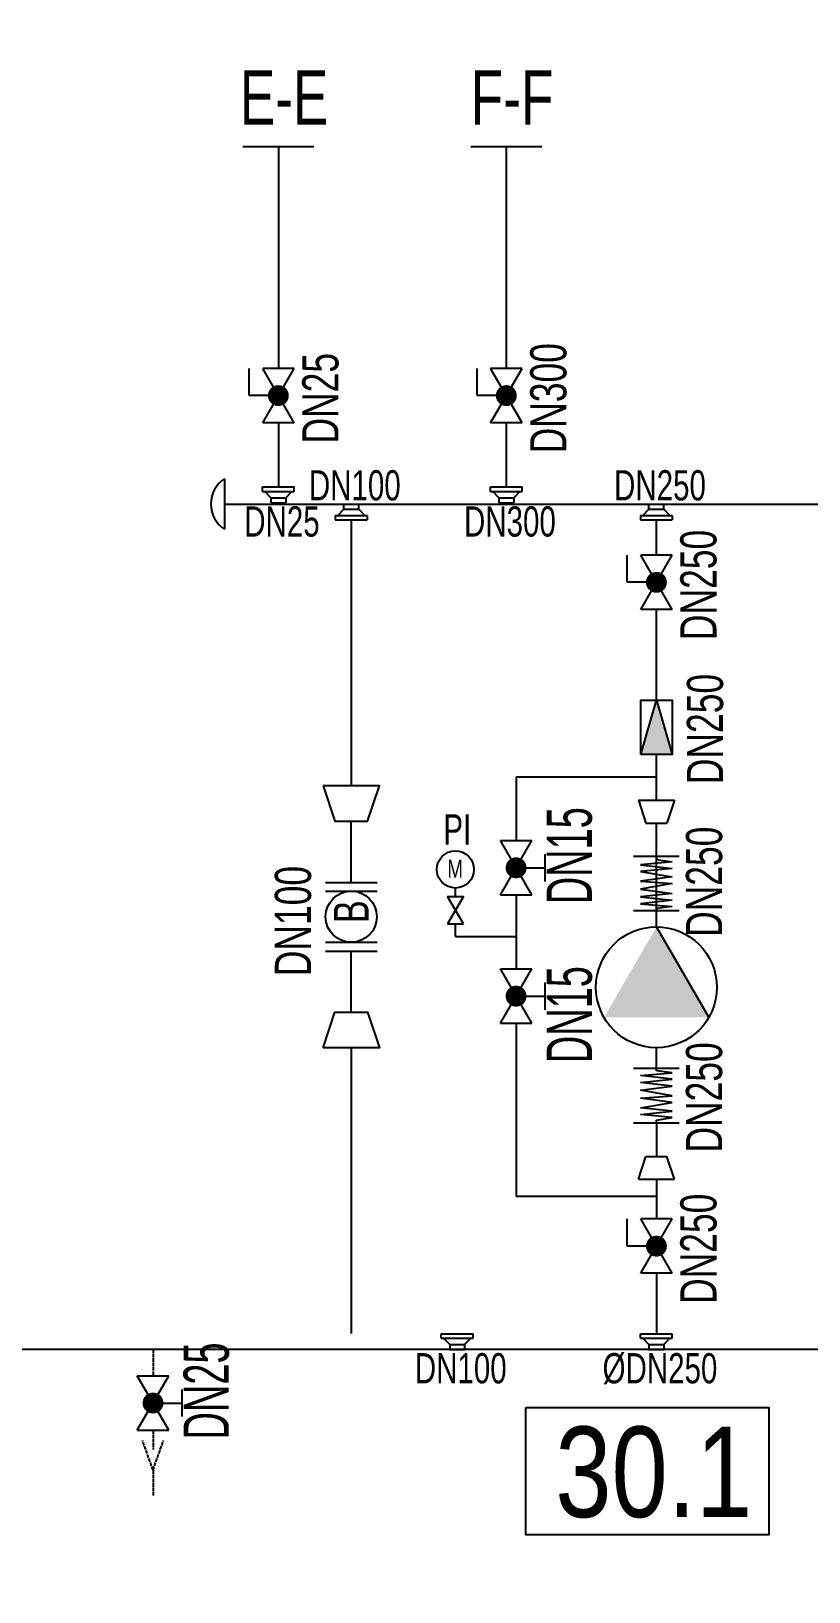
# Model space of a CAD drawing. Header units: centimetres. Extents: x 392964 to 515689, y 49661 to 58661.
# Drawn here: x 397781 to 398039, y 50402 to 50919 of the extents above; entities that cross this region are included whole.
import ezdxf
from ezdxf.enums import TextEntityAlignment as Align
from ezdxf.xclip import XClip

# ---------------------------------------------------------------- set-up
doc = ezdxf.new("R2010")
doc.units = ezdxf.units.CM
doc.header["$XCLIPFRAME"] = 0
doc.linetypes.add('DGN Style 3', pattern=[38.252869, 27.323478, -10.929391])
doc.linetypes.add('PS', pattern=[2.2, 1, -0.2, 1])
for name, color, linetype, lineweight in [('---___EB_draft03_cihazlar', 8, 'Continuous', 9), ('0-KRCN-VAZİYET-030426', 8, 'Continuous', 9), ('0-KRCN-Z-ANTET', 71, 'Continuous', 30), ('B_TICARI', 8, 'Continuous', 9), ('B_YAPI_ZEMIN', 8, 'DGN Style 3', 9)]:
    doc.layers.add(name, color=color, linetype=linetype, lineweight=lineweight)
for name, color, linetype in [('M_EQUIPMENT2', 52, 'Continuous'), ('M_GEN_REDÜKSİYON', 152, 'Continuous'), ('M_GENEL_BASINÇ TAHLİYE VANASI', 2, 'Continuous'), ('M_GENEL_FLOW DIAGRAM TEXT', 62, 'Continuous'), ('M_GENEL_GERİ TEPME VENTİLİ (DİSKO)', 122, 'Continuous'), ('M_GENEL_KÜRESEL VANA (ISITMA TESİSATI)', 82, 'Continuous'), ('M_GENEL_MANOMETRE', 82, 'Continuous'), ('M_GENEL_REDÜKSİYON', 72, 'Continuous'), ('M_GENEL_SİRKÜLASYON POMPASI', 122, 'Continuous'), ('M_GENEL_SURGULU VANA', 72, 'Continuous'), ('M_GENEL_TİTREŞİM YUTUCU', 72, 'Continuous'), ('M_ISITMA DONUS 70', 24, 'PS'), ('M_ISITMA GIDIS 90', 94, 'Continuous'), ('M_SIHHI_TEMIZ SU YAZI', 2, 'Continuous'), ('M_SIHHİ_GENEL_CİHAZ 2', 1, 'Continuous'), ('OZ', 2, 'Continuous')]:
    doc.layers.add(name, color=color, linetype=linetype)
doc.layers.add('M_SIHHİ_GENEL_CİHAZ YAZI', color=2, linetype='Continuous', plot=False)
doc.styles.add('OSMAN', font='arial.ttf')
doc.styles.add('SIMPLEX', font='arial.ttf')
doc.styles.get("Standard").update_dxf_attribs({"font": 'arial.ttf'})
doc.styles.add('STANDART', font='arial.ttf', dxfattribs={"width": 0.7, "height": 50})
doc.styles.add('WMF-ARIAL1', font='arial.ttf')

# ---------------------------------------------------------------- blocks, each defined once
blk = doc.blocks.new('Akyurt_Tm33')
at = {"layer": 'B_TICARI'}
blk.add_3dface([(501858.412, 4439056.242, 994.571), (501814.034, 4439119.478, 994.571), (501854.539, 4439147.993, 994.571), (501898.963, 4439084.958, 994.571)], dxfattribs=at)
at = {"layer": 'B_YAPI_ZEMIN'}
blk.add_3dface([(501898.511, 4439085.095, 986.011), (501854.663, 4439147.217, 986.011), (501815.032, 4439119.243, 986.011), (501858.879, 4439057.122, 986.011)], dxfattribs=at)
blk = doc.blocks.new('G$CF910E365')
at = {"layer": '---___EB_draft03_cihazlar'}
ref = blk.add_blockref('Akyurt_Tm33', (-200910447.5, -398988423.7), dxfattribs=dict(at, xscale=100, yscale=100, zscale=100, rotation=339.71835701135))
XClip(ref).set_block_clipping_path([(501505.9862066242, 4438937.7964665554), (502127.4112339765, 4439167.4422489693), (502010.4218731245, 4439484.017262903), (501388.9968457722, 4439254.3714804901)])
blk = doc.blocks.new('G$C19F67D48')
at = {"layer": 'M_GENEL_GERİ TEPME VENTİLİ (DİSKO)'}
blk.add_hatch(color=8, dxfattribs=at).paths.add_polyline_path([(1024.54, 266.78), (1033.19, 266.78), (1028.86, 281.78)])
at = {"layer": 'M_GENEL_SİRKÜLASYON POMPASI'}
blk.add_hatch(color=8, dxfattribs=at).paths.add_polyline_path([(1043.35, 194.22), (1028.9, 219.18), (1014.45, 194.22)])
at = {"layer": 'M_GEN_REDÜKSİYON', "color": 8, "elevation": 138.57}
for points in [[(936.8, 258.13), (940.07, 248.34), (949.08, 248.34), (952.35, 258.13)], [(936.8, 185.82), (940.07, 195.6), (949.08, 195.6), (952.35, 185.82)]]:
    blk.add_lwpolyline(points, close=True, dxfattribs=at)
at = {"layer": 'M_GENEL_BASINÇ TAHLİYE VANASI', "color": 8}
for p, q in [((937.42, 231.45, 138.57), (951.73, 231.45, 138.57)), ((937.42, 229.04, 138.57), (951.73, 229.04, 138.57)), ((937.42, 214.91, 138.57), (951.73, 214.91, 138.57)), ((937.42, 212.49, 138.57), (951.73, 212.49, 138.57))]:
    blk.add_line(p, q, dxfattribs=at)
blk.add_circle((944.57, 221.97, 138.57), 7.07, dxfattribs=at)
at = {"layer": 'M_GENEL_FLOW DIAGRAM TEXT', "color": 8}
for p, q in [((914.64, 434.59, -0.01), (934.25, 434.59, -0.01)), ((977.6, 434.59, -0.01), (997.21, 434.59, -0.01))]:
    blk.add_line(p, q, dxfattribs=at)
at = {"layer": 'M_GENEL_GERİ TEPME VENTİLİ (DİSKO)', "color": 8}
for p, q in [((1024.54, 266.78, 138.57), (1028.86, 281.78, 138.57)), ((1028.86, 281.78, 138.57), (1033.19, 266.78, 138.57))]:
    blk.add_line(p, q, dxfattribs=at)
at = {"layer": 'M_GENEL_GERİ TEPME VENTİLİ (DİSKO)', "color": 8, "elevation": 138.57}
blk.add_lwpolyline([(1024.54, 266.78), (1024.54, 281.78), (1033.19, 281.78), (1033.19, 266.78)], close=True, dxfattribs=at)
at = {"layer": 'M_GENEL_KÜRESEL VANA (ISITMA TESİSATI)', "color": 8}
for p, q in [((916.41, 365.83, 138.57), (916.41, 373.34, 138.57)), ((920.12, 358.33, 138.57), (928.78, 373.33, 138.57)), ((928.78, 358.33, 138.57), (920.12, 373.33, 138.57)), ((928.78, 373.33, 138.57), (920.12, 373.33, 138.57)), ((979.36, 365.83, 138.57), (979.36, 373.34, 138.57)), ((983.08, 358.33, 138.57), (991.74, 373.33, 138.57)), ((991.74, 358.33, 138.57), (983.08, 373.33, 138.57)), ((991.74, 373.33, 138.57), (983.08, 373.33, 138.57)), ((923.01, 365.83, 138.57), (916.41, 365.83, 138.57)), ((985.97, 365.83, 138.57), (979.36, 365.83, 138.57)), ((928.78, 358.33, 138.57), (920.12, 358.33, 138.57)), ((991.74, 358.33, 138.57), (983.08, 358.33, 138.57)), ((1020.82, 314.28, 138.57), (1020.82, 321.79, 138.57)), ((1024.53, 306.78, 138.57), (1033.19, 321.78, 138.57)), ((1033.19, 306.78, 138.57), (1024.53, 321.78, 138.57)), ((1033.19, 321.78, 138.57), (1024.53, 321.78, 138.57)), ((1027.42, 314.28, 138.57), (1020.82, 314.28, 138.57)), ((1033.19, 306.78, 138.57), (1024.53, 306.78, 138.57)), ((1020.82, 131.03, 138.57), (1020.82, 138.54, 138.57)), ((1024.53, 123.53, 138.57), (1033.19, 138.53, 138.57)), ((1033.19, 123.53, 138.57), (1024.53, 138.53, 138.57)), ((1033.19, 138.53, 138.57), (1024.53, 138.53, 138.57)), ((1027.42, 131.03, 138.57), (1020.82, 131.03, 138.57)), ((1033.19, 123.53, 138.57), (1024.53, 123.53, 138.57))]:
    blk.add_line(p, q, dxfattribs=at)
at = {"layer": 'M_GENEL_KÜRESEL VANA (ISITMA TESİSATI)', "color": 8, "const_width": 2.89, "elevation": 138.57}
for points in [[(925.89, 365.83, 1), (923.01, 365.83, 1)], [(988.85, 365.83, 1), (985.97, 365.83, 1)], [(1030.31, 314.28, 1), (1027.42, 314.28, 1)], [(1030.31, 131.03, 1), (1027.42, 131.03, 1)]]:
    blk.add_lwpolyline(points, format="xyb", close=True, dxfattribs=at)
at = {"layer": 'M_GENEL_MANOMETRE', "color": 8}
for p, q in [((973.35, 227.59, 138.57), (973.35, 229.89, 138.57)), ((975.54, 220.05, 138.57), (971.15, 227.59, 138.57)), ((971.15, 227.59, 138.57), (975.54, 227.59, 138.57)), ((975.54, 227.59, 138.57), (971.15, 220.05, 138.57)), ((971.15, 220.05, 138.57), (975.54, 220.05, 138.57)), ((973.35, 216.55, 138.57), (973.35, 220.05, 138.57))]:
    blk.add_line(p, q, dxfattribs=at)
blk.add_circle((973.35, 235.02, 138.57), 5.13, dxfattribs=at)
at = {"layer": 'M_GENEL_REDÜKSİYON', "color": 8}
for p, q in [((1023.88, 254.11, 138.57), (1025.97, 247.83, 138.57)), ((1023.88, 254.11, 138.57), (1033.85, 254.11, 138.57)), ((1033.85, 254.11, 138.57), (1031.76, 247.83, 138.57)), ((1025.97, 247.83, 138.57), (1031.76, 247.83, 138.57)), ((1023.88, 149.53, 138.57), (1025.97, 155.81, 138.57)), ((1025.97, 155.81, 138.57), (1031.76, 155.81, 138.57)), ((1033.85, 149.53, 138.57), (1031.76, 155.81, 138.57)), ((1023.88, 149.53, 138.57), (1033.85, 149.53, 138.57))]:
    blk.add_line(p, q, dxfattribs=at)
at = {"layer": 'M_GENEL_SİRKÜLASYON POMPASI', "color": 8}
blk.add_line((1043.35, 194.22, 85.2), (1028.9, 219.18, 85.2), dxfattribs=at)
blk.add_circle((1028.86, 202.5, 85.2), 16.69, dxfattribs=at)
at = {"layer": 'M_GENEL_SURGULU VANA', "color": 8}
for p, q in [((994.44, 227.98, 138.57), (985.78, 242.98, 138.57)), ((985.78, 227.98, 138.57), (994.44, 242.98, 138.57)), ((985.78, 242.98, 138.57), (994.44, 242.98, 138.57)), ((998.16, 231.72, 138.57), (998.16, 239.23, 138.57)), ((991.56, 235.48, 138.57), (998.16, 235.48, 138.57)), ((985.78, 227.98, 138.57), (994.44, 227.98, 138.57)), ((994.44, 192.54, 138.57), (985.78, 207.54, 138.57)), ((985.78, 192.54, 138.57), (994.44, 207.54, 138.57)), ((985.78, 207.54, 138.57), (994.44, 207.54, 138.57)), ((998.16, 196.29, 138.57), (998.16, 203.8, 138.57)), ((991.56, 200.04, 138.57), (998.16, 200.04, 138.57)), ((985.78, 192.54, 138.57), (994.44, 192.54, 138.57)), ((894.15, 80.22, -0.01), (885.49, 95.22, -0.01)), ((885.49, 80.22, -0.01), (894.15, 95.22, -0.01)), ((885.49, 95.22, -0.01), (894.15, 95.22, -0.01)), ((897.87, 83.96, -0.01), (897.87, 91.48, -0.01)), ((891.27, 87.72, -0.01), (897.87, 87.72, -0.01)), ((885.49, 80.22, -0.01), (894.15, 80.22, -0.01))]:
    blk.add_line(p, q, dxfattribs=at)
at = {"layer": 'M_GENEL_SURGULU VANA', "color": 8, "const_width": 2.89}
for points, elevation in [([(988.67, 235.48, -1), (991.56, 235.48, -1)], 138.57), ([(988.67, 200.04, -1), (991.56, 200.04, -1)], 138.57), ([(888.38, 87.72, -1), (891.27, 87.72, -1)], -0.01)]:
    blk.add_lwpolyline(points, format="xyb", close=True, dxfattribs=dict(at, elevation=elevation))
at = {"layer": 'M_GENEL_TİTREŞİM YUTUCU', "color": 8}
for p, q in [((1035.19, 238.64, 138.57), (1022.53, 238.64, 138.57)), ((1033.24, 237.09, 138.57), (1024.49, 236.32, 138.57)), ((1028.86, 238.64, 138.57), (1028.86, 237.8, 138.57)), ((1028.86, 237.8, 138.57), (1033.24, 237.09, 138.57)), ((1024.49, 236.32, 138.57), (1033.24, 235.31, 138.57)), ((1033.24, 235.31, 138.57), (1024.49, 234.42, 138.57)), ((1024.49, 234.42, 138.57), (1033.24, 232.99, 138.57)), ((1033.24, 232.99, 138.57), (1024.49, 231.74, 138.57)), ((1024.49, 231.74, 138.57), (1033.24, 231.12, 138.57)), ((1033.24, 231.12, 138.57), (1024.49, 229.55, 138.57)), ((1024.49, 229.55, 138.57), (1033.24, 228.42, 138.57)), ((1033.24, 228.42, 138.57), (1024.49, 227.47, 138.57)), ((1024.49, 227.47, 138.57), (1033.24, 226.52, 138.57)), ((1033.24, 226.52, 138.57), (1024.49, 225.51, 138.57)), ((1024.49, 225.51, 138.57), (1033.24, 224.8, 138.57)), ((1033.24, 224.8, 138.57), (1028.86, 224.2, 138.57)), ((1028.86, 224.2, 138.57), (1028.86, 223.6, 138.57)), ((1035.19, 223.6, 138.57), (1022.53, 223.6, 138.57)), ((1035.19, 180.04, 138.57), (1022.53, 180.04, 138.57)), ((1024.49, 178.13, 138.57), (1033.24, 178.84, 138.57)), ((1033.24, 177.12, 138.57), (1024.49, 178.13, 138.57)), ((1024.49, 176.17, 138.57), (1033.24, 177.12, 138.57)), ((1028.86, 179.44, 138.57), (1028.86, 180.04, 138.57)), ((1033.24, 178.84, 138.57), (1028.86, 179.44, 138.57)), ((1033.24, 175.22, 138.57), (1024.49, 176.17, 138.57)), ((1024.49, 174.09, 138.57), (1033.24, 175.22, 138.57)), ((1033.24, 172.52, 138.57), (1024.49, 174.09, 138.57)), ((1024.49, 171.9, 138.57), (1033.24, 172.52, 138.57)), ((1033.24, 170.65, 138.57), (1024.49, 171.9, 138.57)), ((1024.49, 169.23, 138.57), (1033.24, 170.65, 138.57)), ((1033.24, 168.33, 138.57), (1024.49, 169.23, 138.57)), ((1024.49, 167.33, 138.57), (1033.24, 168.33, 138.57)), ((1035.19, 165, 138.57), (1022.53, 165, 138.57)), ((1033.24, 166.55, 138.57), (1024.49, 167.33, 138.57)), ((1028.86, 165.84, 138.57), (1033.24, 166.55, 138.57)), ((1028.86, 165, 138.57), (1028.86, 165.84, 138.57))]:
    blk.add_line(p, q, dxfattribs=at)
at = {"layer": 'M_ISITMA DONUS 70', "color": 8}
for p, q in [((889.82, 102.47, -0.01), (889.82, 95.22, -0.01)), ((889.82, 80.22, 138.57), (889.82, 74.9, 138.57)), ((889.82, 69.22, 138.57), (886.93, 77.4, 138.57)), ((889.82, 69.22, 138.57), (892.72, 77.4, 138.57)), ((889.82, 69.22, 138.57), (889.82, 62.11, 138.57))]:
    blk.add_line(p, q, dxfattribs=at)
at = {"layer": 'M_ISITMA GIDIS 90', "color": 8}
for p, q in [((924.45, 434.59, -0.01), (924.45, 373.33, -0.01)), ((987.41, 434.59, -0.01), (987.41, 373.33, -0.01)), ((924.45, 358.33, -0.01), (924.45, 340.62, -0.01)), ((987.41, 358.33, -0.01), (987.41, 340.62, -0.01)), ((909.56, 342.89, -0.01), (909.56, 328.91, -0.01)), ((909.56, 335.9, -0.01), (1556.45, 335.9, -0.01)), ((944.57, 331.5, 138.57), (944.57, 258.13, -0.01)), ((1028.86, 321.78, -0.01), (1028.86, 331.5, -0.01)), ((1028.86, 281.78, -0.01), (1028.86, 306.78, -0.01)), ((1028.86, 254.11, -0.01), (1028.86, 266.78, -0.01)), ((944.57, 231.45, -0.01), (944.57, 248.34, -0.01)), ((1028.86, 219.18, 58.55), (1028.86, 247.83, -0.01)), ((944.57, 195.6, -0.01), (944.57, 212.49, -0.01)), ((944.57, 185.82, -0.01), (944.57, 106.9, -0.01)), ((1028.86, 180.04, 138.57), (1028.86, 185.81, 126.78)), ((1028.86, 165, -0.01), (1028.86, 155.81, -0.01)), ((1028.86, 149.53, -0.01), (1028.86, 138.53, -0.01)), ((1028.86, 123.53, -0.01), (1028.86, 106.86, -0.01)), ((2111.86, 102.47, -0.01), (468.94, 102.47, -0.01))]:
    blk.add_line(p, q, dxfattribs=at)
blk.add_arc((914.15, 335.9, 138.57), 8.36, 123.3133, 236.6867, dxfattribs=at)
at = {"layer": 'M_SIHHI_TEMIZ SU YAZI', "color": 8, "elevation": -0.01}
blk.add_lwpolyline([(992.83, 86.45), (1059.87, 86.45), (1059.87, 51.32), (992.83, 51.32)], close=True, dxfattribs=at)
at = {"layer": 'M_SIHHİ_GENEL_CİHAZ 2', "color": 8}
for p, q in [((920.05, 340.62, 138.57), (928.85, 340.62, 138.57)), ((920.05, 339.38, 138.57), (920.05, 340.62, 138.57)), ((928.85, 339.38, 138.57), (928.85, 340.62, 138.57)), ((983.01, 340.62, 138.57), (991.81, 340.62, 138.57)), ((983.01, 339.38, 138.57), (983.01, 340.62, 138.57)), ((991.81, 339.38, 138.57), (991.81, 340.62, 138.57)), ((920.05, 339.38, 138.57), (928.85, 339.38, 138.57)), ((920.72, 339.38, 138.57), (922.4, 337.65, 138.57)), ((922.4, 337.65, 138.57), (922.4, 336.23, 138.57)), ((922.4, 337.65, 138.57), (926.5, 337.65, 138.57)), ((922.4, 336.23, 138.57), (926.5, 336.23, 138.57)), ((928.18, 339.38, 138.57), (926.5, 337.65, 138.57)), ((926.5, 337.65, 138.57), (926.5, 336.23, 138.57)), ((983.01, 339.38, 138.57), (991.81, 339.38, 138.57)), ((983.67, 339.38, 138.57), (985.36, 337.65, 138.57)), ((985.36, 337.65, 138.57), (985.36, 336.23, 138.57)), ((985.36, 337.65, 138.57), (989.46, 337.65, 138.57)), ((985.36, 336.23, 138.57), (989.46, 336.23, 138.57)), ((991.14, 339.38, 138.57), (989.46, 337.65, 138.57)), ((989.46, 337.65, 138.57), (989.46, 336.23, 138.57)), ((940.18, 332.75, 138.57), (948.97, 332.75, 138.57)), ((940.18, 332.75, 138.57), (940.18, 331.5, 138.57)), ((940.84, 332.75, 138.57), (942.52, 334.47, 138.57)), ((942.52, 335.9, 138.57), (946.63, 335.9, 138.57)), ((942.52, 334.47, 138.57), (942.52, 335.9, 138.57)), ((942.52, 334.47, 138.57), (946.63, 334.47, 138.57)), ((946.63, 334.47, 138.57), (946.63, 335.9, 138.57)), ((948.31, 332.75, 138.57), (946.63, 334.47, 138.57)), ((948.97, 332.75, 138.57), (948.97, 331.5, 138.57)), ((1024.47, 332.75, 138.57), (1033.26, 332.75, 138.57)), ((1024.47, 332.75, 138.57), (1024.47, 331.5, 138.57)), ((1025.13, 332.75, 138.57), (1026.81, 334.47, 138.57)), ((1026.81, 335.9, 138.57), (1030.92, 335.9, 138.57)), ((1026.81, 334.47, 138.57), (1026.81, 335.9, 138.57)), ((1026.81, 334.47, 138.57), (1030.92, 334.47, 138.57)), ((1030.92, 334.47, 138.57), (1030.92, 335.9, 138.57)), ((1032.6, 332.75, 138.57), (1030.92, 334.47, 138.57)), ((1033.26, 332.75, 138.57), (1033.26, 331.5, 138.57)), ((940.18, 331.5, 138.57), (948.97, 331.5, 138.57)), ((1024.47, 331.5, 138.57), (1033.26, 331.5, 138.57)), ((1028.86, 260.45, 138.57), (990.11, 260.45, 138.57)), ((990.11, 260.45, 138.57), (990.11, 242.98, 138.57)), ((990.11, 236.92, 138.57), (990.11, 234.03, 138.57)), ((990.11, 227.98, 138.57), (990.11, 207.54, 138.57)), ((990.11, 227.98, 138.57), (990.11, 209.13, 138.57)), ((973.35, 216.55, 138.57), (990.11, 216.55, 138.57)), ((990.11, 192.54, 138.57), (990.11, 144.78, 138.57)), ((1028.86, 144.78, 138.57), (990.11, 144.78, 138.57)), ((969.44, 106.86, 138.57), (978.23, 106.86, 138.57)), ((969.44, 105.62, 138.57), (969.44, 106.86, 138.57)), ((969.44, 105.62, 138.57), (978.23, 105.62, 138.57)), ((970.1, 105.62, 138.57), (971.78, 103.9, 138.57)), ((971.78, 103.9, 138.57), (971.78, 102.47, 138.57)), ((971.78, 103.9, 138.57), (975.89, 103.9, 138.57)), ((977.57, 105.62, 138.57), (975.89, 103.9, 138.57)), ((975.89, 103.9, 138.57), (975.89, 102.47, 138.57)), ((978.23, 105.62, 138.57), (978.23, 106.86, 138.57)), ((1024.47, 106.86, 138.57), (1033.26, 106.86, 138.57)), ((1024.47, 105.62, 138.57), (1024.47, 106.86, 138.57)), ((1024.47, 105.62, 138.57), (1033.26, 105.62, 138.57)), ((1025.13, 105.62, 138.57), (1026.81, 103.9, 138.57)), ((1026.81, 103.9, 138.57), (1026.81, 102.47, 138.57)), ((1026.81, 103.9, 138.57), (1030.92, 103.9, 138.57)), ((1032.6, 105.62, 138.57), (1030.92, 103.9, 138.57)), ((1030.92, 103.9, 138.57), (1030.92, 102.47, 138.57)), ((1033.26, 105.62, 138.57), (1033.26, 106.86, 138.57)), ((971.78, 102.47, 138.57), (975.89, 102.47, 138.57)), ((1026.81, 102.47, 138.57), (1030.92, 102.47, 138.57))]:
    blk.add_line(p, q, dxfattribs=at)
at = {"layer": 'M_EQUIPMENT2', "color": 8, "linetype": 'ByBlock', "style": 'OSMAN', "width": 0.8}
blk.add_text('30.1', height=25, dxfattribs=at).set_placement((1000.93, 56.22, -0.01))
at = {"layer": 'M_GENEL_BASINÇ TAHLİYE VANASI', "color": 8, "ltscale": 3, "width": 0.7}
blk.add_text('DN100', height=10, rotation=90, dxfattribs=at).set_placement((928.47, 220.77, 138.57), align=Align.MIDDLE_CENTER)
at = {"layer": 'M_GENEL_BASINÇ TAHLİYE VANASI', "color": 8, "style": 'STANDART', "width": 0.7}
blk.add_text('B', height=9.6, rotation=90, dxfattribs=at).set_placement((949.37, 220.23, 138.57))
at = {"layer": 'M_GENEL_FLOW DIAGRAM TEXT', "color": 8, "style": 'WMF-ARIAL1', "width": 0.6}
for s, p in [('DN15', (1011.04, 238.81, 0.01)), ('DN15', (1011.04, 194.93, 0.01)), ('DN25', (910.75, 91.05, -138.57))]:
    blk.add_text(s, height=12.5, rotation=90, dxfattribs=at).set_placement(p, align=Align.CENTER)
at = {"layer": 'M_GENEL_GERİ TEPME VENTİLİ (DİSKO)', "color": 8, "ltscale": 3, "width": 0.7}
blk.add_text('DN250', height=10, rotation=90, dxfattribs=at).set_placement((1042.28, 273.79, 138.57), align=Align.MIDDLE_CENTER)
at = {"layer": 'M_GENEL_KÜRESEL VANA (ISITMA TESİSATI)', "color": 8, "ltscale": 3, "width": 0.7}
for s, p in [('DN300', (999, 365.1, 138.57)), ('DN25', (936.04, 365.1, 138.57)), ('DN250', (1040.46, 313.55, 138.57)), ('DN250', (1040.46, 130.3, 138.57))]:
    blk.add_text(s, height=10, rotation=90, dxfattribs=at).set_placement(p, align=Align.MIDDLE_CENTER)
at = {"layer": 'M_GENEL_MANOMETRE', "color": 8, "ltscale": 3, "width": 0.7}
blk.add_text('PI', height=8.356, dxfattribs=at).set_placement((973.87, 246.06, 138.57), align=Align.MIDDLE_CENTER)
at = {"layer": 'M_GENEL_MANOMETRE', "color": 8, "style": 'SIMPLEX', "width": 0.75}
blk.add_text('M', height=4.97, dxfattribs=at).set_placement((973.28, 235.19, 138.57), align=Align.MIDDLE)
at = {"layer": 'M_GENEL_TİTREŞİM YUTUCU', "color": 8, "ltscale": 3, "width": 0.7}
for p in [(1042.02, 231.62, 138.57), (1042.02, 172.09, 138.57)]:
    blk.add_text('DN250', height=10, rotation=90, dxfattribs=at).set_placement(p, align=Align.MIDDLE_CENTER)
at = {"layer": 'M_SIHHİ_GENEL_CİHAZ YAZI', "color": 8, "ltscale": 3, "width": 0.7}
for s, p in [('DN100', (945.56, 341.07, 0)), ('DN250', (1029.85, 341.07, 0)), ('DN25', (925.44, 331.08, 0)), ('DN300', (988.4, 331.08, 0)), ('DN100', (974.82, 97.33, 0)), ('%%CDN250', (1029.85, 97.33, 0))]:
    blk.add_text(s, height=8.333, dxfattribs=at).set_placement(p, align=Align.MIDDLE_CENTER)
at = {"layer": 'OZ', "color": 8, "style": 'STANDART', "width": 0.7}
for s, p in [('E-E', (926.03, 440.62, -3700.11)), ('F-F', (988.99, 440.62, -3700.11))]:
    blk.add_text(s, height=15, dxfattribs=at).set_placement(p, align=Align.CENTER)

msp = doc.modelspace()

# ---------------------------------------------------------------- block references
at = {"layer": '0-KRCN-VAZİYET-030426', "ltscale": 3}
ref = msp.add_blockref('G$CF910E365', (378546.84, 48211.64, -49221.27), dxfattribs=dict(at, xscale=0.5, yscale=0.5, zscale=0.5))
XClip(ref).set_block_clipping_path([(29034.4600933604, 3099.2345692041), (53834.4600933604, 20699.2345692041)])

# ---------------------------------------------------------------- next in the draw order: wipeouts: each hides what was drawn before it
msp.add_wipeout([(396607.02, 51257.53), (399550.87, 51257.53), (399550.87, 50234.49), (396607.02, 50234.49)]).dxf.layer = '0-KRCN-Z-ANTET'

# ---------------------------------------------------------------- next in the draw order: block references
at = {"layer": 'M_ISITMA GIDIS 90', "color": 8, "xscale": 1.2, "yscale": 1.2, "zscale": 1.2}
msp.add_blockref('G$C19F67D48', (396753.74, 50359.75), dxfattribs=at)

doc.saveas('drawing.dxf')
